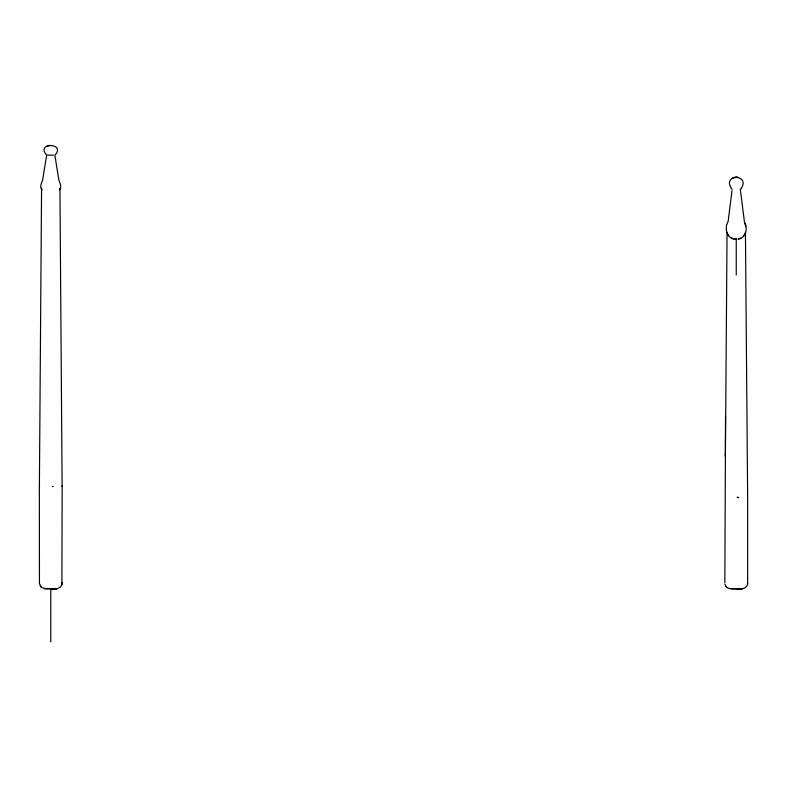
<?xml version="1.0" encoding="UTF-8"?>
<svg xmlns="http://www.w3.org/2000/svg" width="787" height="787" viewBox="0 0 787 787"><rect width="100%" height="100%" fill="white"/><g stroke="black" fill="none" stroke-linecap="round" stroke-linejoin="round"><path stroke-width="1.18" d="M62.153 486.819L61.888 584.603L60.569 587.004L57.146 588.686L45.784 588.735L41.465 587.476L39.448 583.551L39.35 486.819M725.516 416.402L725.388 456.342L727.06 232.372M724.857 582.734L725.407 453.587M41.573 188.142L39.389 486.455L39.625 486.022M62.055 583.551L62.114 582.587L61.888 584.603M732.018 190.602L728.113 221.54C723.922 228.446 727.04 239.396 736.248 239.366L731.625 238.215M46.522 155.944L42.616 180.125C41.524 183.253 39.281 186.922 42.016 189.982M740.872 238.215L738.039 239.169C746.342 237.792 747.965 227.905 744.384 221.54L740.478 190.602M745.584 233.08L743.833 235.795M59.487 189.982C62.222 186.922 59.979 183.253 58.887 180.125L54.982 155.944M55.011 155.157L55.011 155.157C66.295 142.358 35.208 142.516 46.581 154.95M740.164 189.175L740.508 189.598C752.165 173.455 720.351 173.543 732.077 189.333M46.492 155.157L53.536 155.147M732.097 178.364L735.452 176.947M46.6 146.382L49.955 145.28M724.945 584.102C725.653 589.414 732.303 589.089 736.248 588.735C740.695 589.404 748.122 588.853 747.64 582.734L747.65 497.748L745.437 232.372M50.752 588.735L57.146 588.686L50.752 588.735L50.752 641.808M54.411 588.735L44.357 588.686M731.28 588.735L739.908 588.735M736.248 176.839L737.97 177.124M52.473 486.464L53.211 486.72M725.565 585.981L726.962 587.614M40.068 585.646L41.465 587.476M727.513 234.162L728.664 235.795M61.878 486.022L62.124 486.455L59.93 188.142M744.807 223.577L745.751 226.026M736.248 238.412L736.248 274.978M747.611 583.246L747.552 584.102L747.611 583.246M742.643 588.686L736.248 588.735L742.643 588.686M737.97 497.433L737.124 497.276L738.708 497.659L737.97 497.433"/></g></svg>
